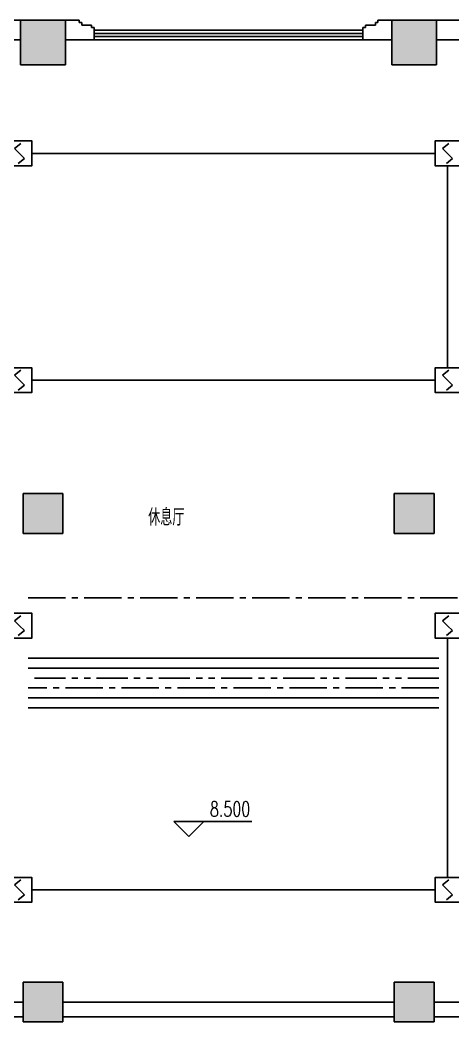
# Model space of a CAD drawing. Extents: x 190999 to 918899, y -200814 to 215286.
# Drawn here: x 704460 to 713156, y -1896 to 18204 of the extents above; entities that cross this region are included whole.
import ezdxf

# ---------------------------------------------------------------- set-up
doc = ezdxf.new("R2010")
doc.units = 0
doc.header["$LTSCALE"] = 1000
doc.header["$MEASUREMENT"] = 0
doc.linetypes.add('CENTER2', pattern=[1.125, 0.75, -0.125, 0.125, -0.125])
doc.linetypes.add('PHANTOM2', pattern=[1.25, 0.625, -0.125, 0.125, -0.125, 0.125, -0.125])
for name, color, linetype in [('00-EQUIP', 3, 'Continuous'), ('00-WIRE-4', 6, 'Continuous'), ('A-墙线', 2, 'Continuous'), ('A-外窗', 145, 'Continuous'), ('COLUMN', 2, 'Continuous'), ('DIM_ELEV', 3, 'Continuous'), ('PUB_HATCH', 250, 'Continuous'), ('PUB_TEXT', 7, 'Continuous'), ('STAIR', 5, 'Continuous'), ('房间名称', 7, 'Continuous')]:
    doc.layers.add(name, color=color, linetype=linetype)
doc.styles.add('_TCH_DIM', font='SIMPLEX', dxfattribs={"bigfont": 'GBCBIG'})
doc.styles.get("Standard").update_dxf_attribs({"font": 'simhei.ttf'})
doc.styles.add('XXK', font='romans.shx', dxfattribs={"width": 0.75, "bigfont": 'hzf.shx'})
doc.linetypes.add('4INE', pattern='A,1,-0.15,["4",XXK,S=0.3,R=0,X=-0.1,Y=-0.1],-0.25', length=1.4)
doc.linetypes.add('BIG-DLINE', pattern='A,1,-0.15,["D",XXK,S=0.2,R=0,X=-0.1,Y=-0.09],-0.2', length=1.35)

# ---------------------------------------------------------------- blocks, each defined once
blk = doc.blocks.new('_LINKPT1')
at = {"color": 0}
blk.add_line((0, 0), (0, 0), dxfattribs=at)
blk = doc.blocks.new('3S1KCGW2')
for p, q in [((0.5, 0.5), (-0.5, 0.5)), ((-0.5, 0.5), (-0.5, -0.5)), ((0.5, -0.5), (0.5, 0.5)), ((-0.2, 0.2), (0.05, 0.4)), ((0, 0), (-0.2, 0.2)), ((0, 0), (0.2, -0.2)), ((0.2, -0.2), (-0.05, -0.4)), ((-0.5, -0.5), (0.5, -0.5))]:
    blk.add_line(p, q)
at = {"const_width": 0.04, "flags": 128}
blk.add_lwpolyline([(-0.5, -0.5), (-0.5, 0.5), (0.5, 0.5), (0.5, -0.5)], close=True, dxfattribs=at)
at = {"xscale": 0.002, "yscale": 0.002, "zscale": 0.002}
for p in [(0, 0.5), (-0.5, 0), (0.5, 0), (0, -0.5)]:
    blk.add_blockref('_LINKPT1', p, dxfattribs=at)
at = {"flags": 9}
blk.add_attdef('A', (0, 0), '', height=0.00002, dxfattribs=at)

msp = doc.modelspace()

# ---------------------------------------------------------------- hatches: boundary and pattern name
at = {"layer": 'PUB_HATCH'}
for points in [[(705370.6, 17303.7), (705370.6, 18203.7), (704470.6, 18203.7), (704470.6, 17303.7)], [(711926.5, 17303.7), (712826.5, 17303.7), (712826.5, 18203.7), (711926.5, 18203.7)], [(704520.6, 7903.7), (705320.6, 7903.7), (705320.6, 8703.7), (704520.6, 8703.7)], [(712776.5, 7903.7), (712776.5, 8703.7), (711976.5, 8703.7), (711976.5, 7903.7)], [(704520.6, -1896.3), (705320.6, -1896.3), (705320.6, -1096.3), (704520.6, -1096.3)], [(712776.5, -1896.3), (712776.5, -1096.3), (711976.5, -1096.3), (711976.5, -1896.3)]]:
    msp.add_hatch(color=256, dxfattribs=at).paths.add_polyline_path(points)

# ---------------------------------------------------------------- linework, layer by layer
at = {"layer": '00-WIRE-4'}
for p, q in [((704698.5, 15528.7), (712798.5, 15528.7)), ((713048.5, 15278.7), (713048.5, 11228.7)), ((712798.5, 10978.7), (704698.5, 10978.7)), ((713048.5, 5803.7), (713048.5, 1003.7)), ((712873.5, 5203.7), (704623.5, 5203.7)), ((712798.5, 753.7), (704698.5, 753.7))]:
    msp.add_line(p, q, dxfattribs=at)
at = {"layer": '00-WIRE-4', "linetype": 'CENTER2'}
for p, q in [((704623.5, 6613.7), (718498.5, 6613.7)), ((712873.5, 4803.7), (704623.5, 4803.7))]:
    msp.add_line(p, q, dxfattribs=at)
at = {"layer": '00-WIRE-4', "linetype": 'BIG-DLINE'}
msp.add_line((712873.5, 5403.7), (704623.5, 5403.7), dxfattribs=at)
at = {"layer": '00-WIRE-4', "linetype": 'PHANTOM2'}
msp.add_line((712873.5, 5003.7), (704623.5, 5003.7), dxfattribs=at)
at = {"layer": '00-WIRE-4', "linetype": '4INE'}
for p, q in [((712873.5, 4603.7), (704623.5, 4603.7)), ((712873.5, 4403.7), (704623.5, 4403.7))]:
    msp.add_line(p, q, dxfattribs=at)
at = {"layer": 'A-墙线'}
for p, q in [((704470.6, 18203.7), (703238.3, 18203.7)), ((705370.6, 18203.7), (705648.5, 18203.7)), ((705648.5, 18203.7), (705648.5, 18153.7)), ((705648.5, 18153.7), (705698.5, 18153.7)), ((705698.5, 18153.7), (705698.5, 18103.7)), ((705698.5, 18103.7), (705898.5, 18103.7)), ((705898.5, 18103.7), (705898.5, 18053.7)), ((711398.5, 18103.7), (711398.5, 18053.7)), ((711598.5, 18103.7), (711398.5, 18103.7)), ((711598.5, 18153.7), (711598.5, 18103.7)), ((711648.5, 18153.7), (711598.5, 18153.7)), ((711926.5, 18203.7), (711648.5, 18203.7)), ((711648.5, 18203.7), (711648.5, 18153.7)), ((712826.5, 18203.7), (714058.8, 18203.7)), ((705898.5, 18053.7), (705948.5, 18053.7)), ((705948.5, 18053.7), (705948.5, 17803.7)), ((711398.5, 18053.7), (711348.5, 18053.7)), ((711348.5, 18053.7), (711348.5, 17803.7)), ((704470.6, 17803.7), (702938.3, 17803.7)), ((705370.6, 17803.7), (705948.5, 17803.7)), ((711926.5, 17803.7), (711348.5, 17803.7)), ((712826.5, 17803.7), (714358.8, 17803.7))]:
    msp.add_line(p, q, dxfattribs=at)
at = {"layer": 'A-外窗'}
for p, q in [((705948.5, 18003.7), (711348.5, 18003.7)), ((705948.5, 17933.7), (711348.5, 17933.7)), ((705948.5, 17873.7), (711348.5, 17873.7)), ((705948.5, 17803.7), (711348.5, 17803.7))]:
    msp.add_line(p, q, dxfattribs=at)
at = {"layer": 'COLUMN'}
for p, q in [((705370.6, 18203.7), (704470.6, 18203.7)), ((704470.6, 18203.7), (704470.6, 17303.7)), ((705370.6, 17303.7), (705370.6, 18203.7)), ((712826.5, 18203.7), (711926.5, 18203.7)), ((711926.5, 18203.7), (711926.5, 17303.7)), ((712826.5, 17303.7), (712826.5, 18203.7)), ((704470.6, 17303.7), (705370.6, 17303.7)), ((711926.5, 17303.7), (712826.5, 17303.7)), ((705320.6, 8703.7), (704520.6, 8703.7)), ((704520.6, 8703.7), (704520.6, 7903.7)), ((705320.6, 7903.7), (705320.6, 8703.7)), ((712776.5, 8703.7), (711976.5, 8703.7)), ((711976.5, 8703.7), (711976.5, 7903.7)), ((712776.5, 7903.7), (712776.5, 8703.7)), ((704520.6, 7903.7), (705320.6, 7903.7)), ((711976.5, 7903.7), (712776.5, 7903.7)), ((705320.6, -1096.3), (704520.6, -1096.3)), ((704520.6, -1096.3), (704520.6, -1896.3)), ((705320.6, -1896.3), (705320.6, -1096.3)), ((712776.5, -1096.3), (711976.5, -1096.3)), ((711976.5, -1096.3), (711976.5, -1896.3)), ((712776.5, -1896.3), (712776.5, -1096.3)), ((704520.6, -1896.3), (705320.6, -1896.3)), ((711976.5, -1896.3), (712776.5, -1896.3))]:
    msp.add_line(p, q, dxfattribs=at)
at = {"layer": 'DIM_ELEV'}
for p, q in [((707849.6, 1822.2), (707549.6, 2122.2)), ((707549.6, 2122.2), (709114.6, 2122.2)), ((707849.6, 1822.2), (708149.6, 2122.2))]:
    msp.add_line(p, q, dxfattribs=at)
at = {"layer": 'STAIR'}
for p, q in [((704520.6, -1496.3), (700148.5, -1496.3)), ((711976.5, -1496.3), (705320.6, -1496.3)), ((712776.5, -1496.3), (717148.5, -1496.3)), ((704520.6, -1796.3), (700148.5, -1796.3)), ((711976.5, -1796.3), (705320.6, -1796.3)), ((712776.5, -1796.3), (717148.5, -1796.3))]:
    msp.add_line(p, q, dxfattribs=at)

# ---------------------------------------------------------------- block references
at = {"layer": '00-EQUIP', "xscale": 500, "yscale": 500, "zscale": 500, "rotation": 180}
for p in [(704448.5, 15528.7), (713048.5, 15528.7), (704448.5, 10978.7), (713048.5, 10978.7), (704448.5, 6053.7), (713048.5, 6053.7), (704448.5, 753.7), (713048.5, 753.7)]:
    msp.add_blockref('3S1KCGW2', p, dxfattribs=at)

# ---------------------------------------------------------------- texts
at = {"layer": 'PUB_TEXT', "style": '_TCH_DIM', "width": 0.705882}
msp.add_text('8.500', height=297.5, dxfattribs=at).set_placement((708274.6, 2227.1))
at = {"layer": '房间名称', "style": '_TCH_DIM'}
msp.add_text('休息厅', height=337.59, dxfattribs=at).set_placement((707033.8, 8061.2))

doc.saveas('drawing.dxf')
